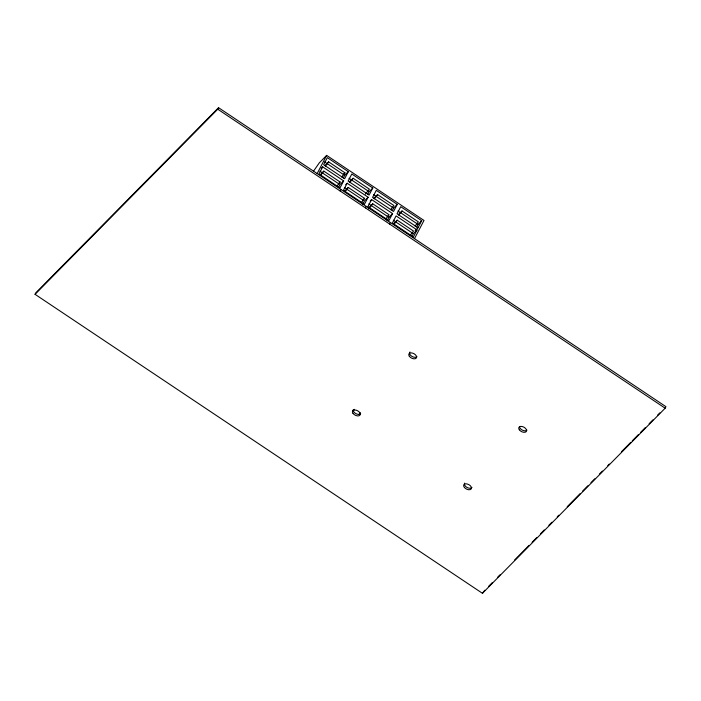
<?xml version="1.0" encoding="UTF-8"?>
<svg xmlns="http://www.w3.org/2000/svg" width="701" height="701" viewBox="0 0 701 701"><rect width="100%" height="100%" fill="white"/><g stroke="black" fill="none" stroke-linecap="round" stroke-linejoin="round"><path stroke-width="1.05" d="M35.05 294.315L35.839 292.799L218.554 107.691L665.95 406.685L665.161 408.201L482.446 593.309L35.05 294.315L217.766 109.207L218.554 107.691M317.15 173.576L326.657 155.394L423.991 220.447L414.484 238.629M322.688 166.873L318.99 173.936L339.959 187.956L343.656 180.884L322.688 166.873L321.224 168.345M320.567 175.346L323.809 171.114L340.125 182.015L336.883 186.256M325.387 166.128L328.629 161.887L344.936 172.788L341.694 177.029M343.28 178.001L344.673 175.346L348.318 171.657L327.341 157.646L323.643 164.709L344.62 178.729L348.318 171.657M338.627 187.228L340.011 184.573L343.656 180.884M340.134 190.987L340.923 189.472M347.153 183.224L343.455 190.295L364.432 204.306L368.121 197.235L347.153 183.224L345.698 184.696M345.032 191.706L348.274 187.465L364.59 198.365L361.348 202.607M349.852 182.479L353.094 178.238L369.401 189.147L365.431 194.116M367.753 194.352L369.138 191.697L372.783 188.008L351.806 173.997L348.117 181.068L369.085 195.08L372.783 188.008M362.636 204.464L364.476 200.933L368.121 197.235M365.449 207.908L366.246 206.392M371.618 199.575L367.92 206.646L388.897 220.657L392.595 213.586L371.618 199.575L370.163 201.047M368.77 208.793L372.748 203.816L389.055 214.716L385.813 218.957M374.316 198.83L377.559 194.598L393.874 205.498L390.632 209.73M392.218 210.703L393.603 208.057L397.248 204.359L376.279 190.348L372.582 197.419L393.55 211.43L397.248 204.359M387.101 220.815L388.95 217.284L392.595 213.586M389.572 224.022L390.361 222.506M393.971 224.408L397.213 220.167L413.52 231.067L410.278 235.308M398.781 215.181L402.024 210.948L418.339 221.849L415.097 226.081M416.683 227.054L418.068 224.408L421.713 220.71L400.744 206.699L397.046 213.77L418.015 227.781L421.713 220.71M412.03 236.281L413.415 233.635L417.06 229.937L396.091 215.926L392.394 222.997L413.362 237.008L417.06 229.937M482.446 593.309L484.759 590.251M359.184 414.422L360.191 412.53M313.408 171.307L319.332 162.816L326.657 155.394M353.138 411.023L354.443 409.323M324.984 165.585L328.629 161.887M320.164 174.803L323.809 171.114M343.481 174.269L344.936 172.788M338.662 183.496L340.125 182.015M349.449 181.936L353.094 178.238M344.638 191.163L348.274 187.465M363.136 199.846L364.59 198.365M373.913 198.287L377.559 194.598M369.103 207.514L372.748 203.816M398.378 214.637L402.024 210.948M393.568 223.864L397.213 220.167M415.106 230.734L418.015 227.781M488.579 586.387L492.391 582.513M497.736 577.107L500.023 574.785M514.525 560.099L529.027 545.404M532.077 542.311L536.659 537.676M540.471 533.812L544.291 529.947M548.865 525.303L551.924 522.21M557.277 516.786L558.811 515.235M567.223 506.709L580.235 493.522M582.531 491.199L587.885 485.767M590.952 482.674L594.781 478.792M599.373 474.139L602.431 471.037M607.785 465.613L609.318 464.062M621.559 451.654L630.742 442.349M632.276 440.798L638.401 434.602M640.696 432.272L645.288 427.619M649.117 423.746L652.938 419.864M657.529 415.211L659.825 412.889M324.572 161.922L327.192 163.675M327.569 163.911L344.673 175.346M349.037 178.273L351.657 180.026M352.033 180.262L368.349 191.163M373.502 194.624L376.13 196.376M376.507 196.613L393.603 208.057M397.975 210.975L400.595 212.727M400.972 212.964L418.068 224.408M319.919 171.149L322.539 172.902M344.384 187.5L347.004 189.252M368.849 203.851L371.469 205.603M387.197 216.11L388.95 217.284M393.314 220.202L395.934 221.954M411.662 232.46L413.415 233.635M322.758 173.138L339.065 184.039M347.223 189.489L363.53 200.39M371.688 205.84L388.003 216.74M396.153 222.191L412.468 233.091M217.766 109.207L665.161 408.201M360.621 413.765A4.25 2.524 27.6 0 1 355.775 413.564A4.25 2.524 27.6 0 1 353.278 409.647M416.964 356.678A4.25 2.524 27.6 0 1 412.617 356.73A4.25 2.524 27.6 0 1 409.533 353.243M409.621 352.559A4.25 2.524 27.6 0 1 409.971 352.007M526.942 430.177A4.25 2.524 27.6 0 1 522.596 430.23A4.25 2.524 27.6 0 1 519.511 426.743M471.992 487.414A4.25 2.524 27.6 0 1 466.857 487.335A4.25 2.524 27.6 0 1 464.675 483.12M353.006 413.371A4.25 2.524 27.6 0 0 359.832 415.281A4.25 2.524 27.6 0 0 356.161 410.173A4.25 2.524 27.6 0 0 353.006 413.371M519.336 429.792A4.25 2.524 27.6 0 0 526.153 431.693A4.25 2.524 27.6 0 0 522.49 426.594A4.25 2.524 27.6 0 0 519.336 429.792M409.349 356.292A4.25 2.524 27.6 0 0 416.175 358.193A4.25 2.524 27.6 0 0 412.512 353.094A4.25 2.524 27.6 0 0 409.349 356.292M464.439 487.502A4.25 2.524 27.6 0 0 471.195 488.93A4.25 2.524 27.6 0 0 466.989 483.927A4.25 2.524 27.6 0 0 464.439 487.502"/></g></svg>
